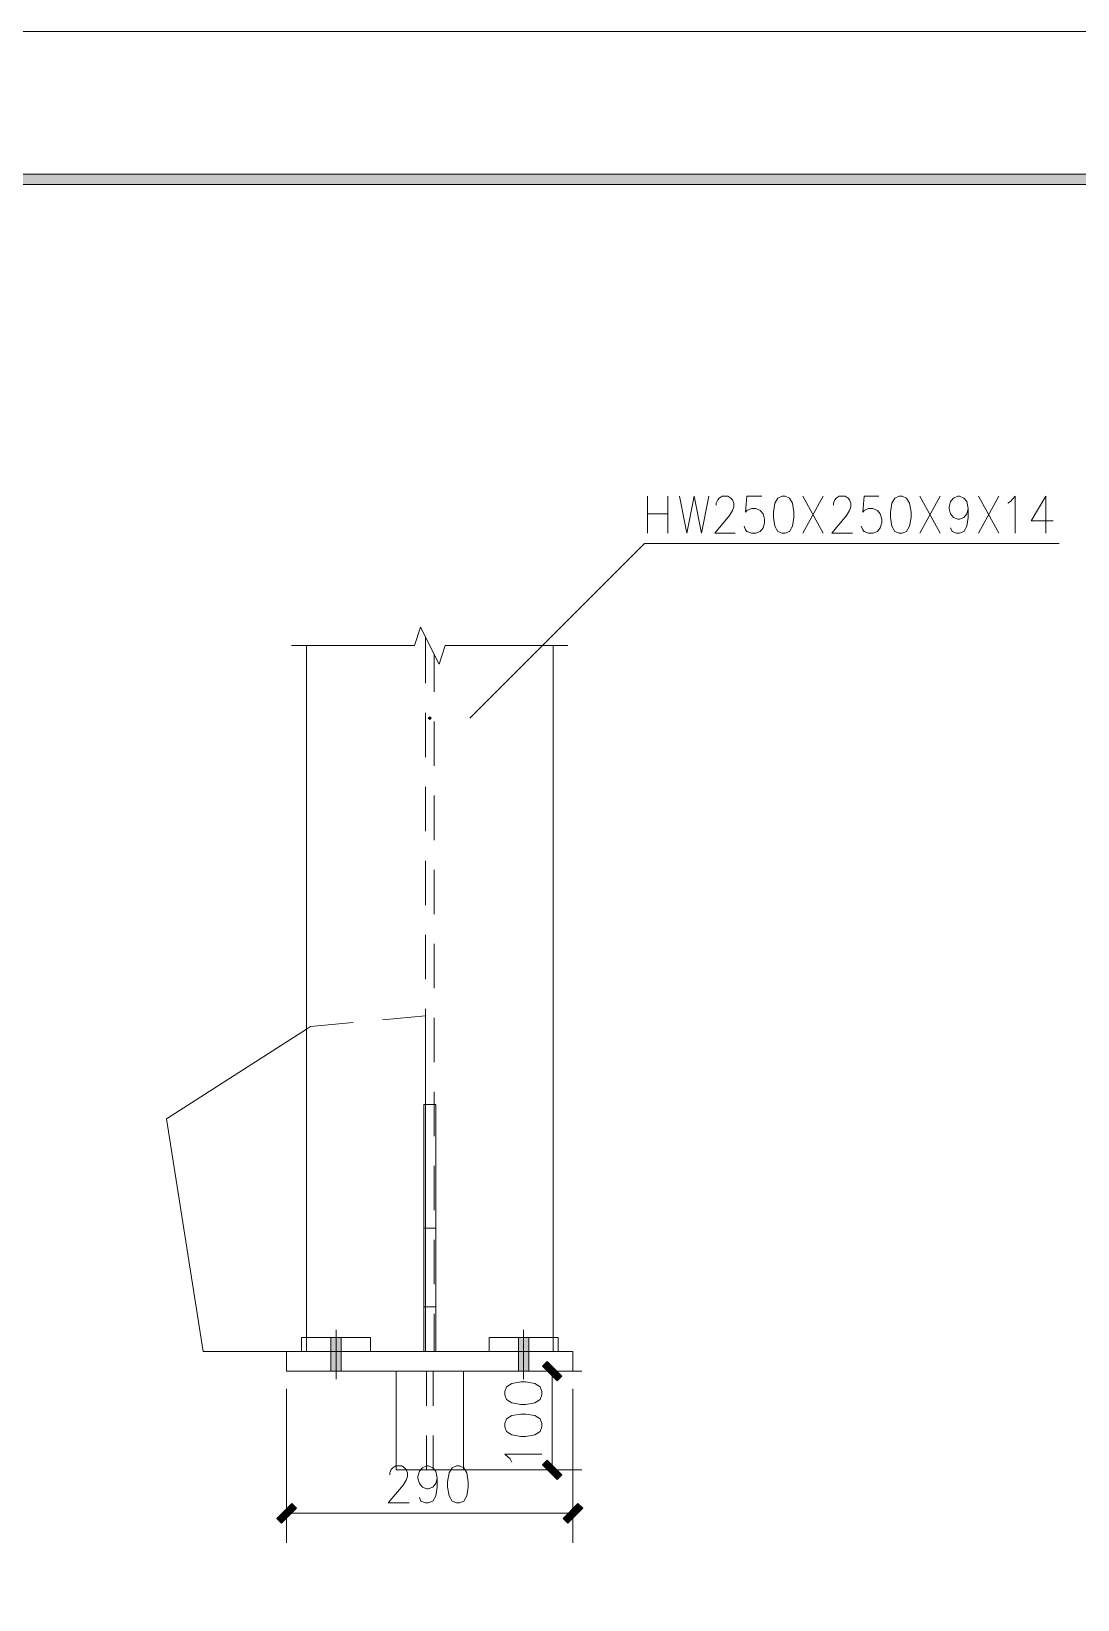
# Model space of a CAD drawing. Header units: millimetres. Extents: x 0 to 586, y 0 to 414.
# Drawn here: x 461.8 to 531.5, y 309.7 to 414.1 of the extents above; entities that cross this region are included whole.
import ezdxf

# ---------------------------------------------------------------- set-up
doc = ezdxf.new("R2010")
doc.units = ezdxf.units.MM

msp = doc.modelspace()

# ---------------------------------------------------------------- hatches: boundary and pattern name
h = msp.add_hatch(color=0)
h.dxf.hatch_style = 2
h.paths.add_polyline_path([(576.117861, 404.569083), (575.429944, 403.877639), (24.994306, 403.877639), (24.302861, 404.569083)])
h = msp.add_hatch(color=0)
h.dxf.hatch_style = 2
h.paths.add_polyline_path([(488.332639, 368.455222), (488.233861, 368.356444), (488.332639, 368.356444)])
h = msp.add_hatch(color=0)
h.dxf.hatch_style = 2
h.paths.add_polyline_path([(488.233861, 368.356444), (488.332639, 368.257667), (488.332639, 368.356444)])
h = msp.add_hatch(color=0)
h.dxf.hatch_style = 2
h.paths.add_polyline_path([(488.431417, 368.356444), (488.332639, 368.455222), (488.332639, 368.356444)])
h = msp.add_hatch(color=0)
h.dxf.hatch_style = 2
h.paths.add_polyline_path([(488.332639, 368.257667), (488.431417, 368.356444), (488.332639, 368.356444)])
h = msp.add_hatch(color=0)
h.dxf.hatch_style = 2
h.paths.add_polyline_path([(481.74275, 327.113194), (482.434194, 327.113194), (482.434194, 324.876583), (481.74275, 324.876583)])
h = msp.add_hatch(color=0)
h.dxf.hatch_style = 2
h.paths.add_polyline_path([(481.74275, 327.113194), (482.434194, 327.113194), (482.434194, 324.876583), (481.74275, 324.876583)])
h = msp.add_hatch(color=0)
h.dxf.hatch_style = 2
h.paths.add_polyline_path([(481.74275, 327.113194), (482.434194, 327.113194), (482.434194, 324.876583), (481.74275, 324.876583)])
h = msp.add_hatch(color=0)
h.dxf.hatch_style = 2
h.paths.add_polyline_path([(494.231083, 327.113194), (494.922528, 327.113194), (494.922528, 324.876583), (494.231083, 324.876583)])
h = msp.add_hatch(color=0)
h.dxf.hatch_style = 2
h.paths.add_polyline_path([(494.231083, 327.113194), (494.922528, 327.113194), (494.922528, 324.876583), (494.231083, 324.876583)])
h = msp.add_hatch(color=0)
h.dxf.hatch_style = 2
h.paths.add_polyline_path([(494.231083, 327.113194), (494.922528, 327.113194), (494.922528, 324.876583), (494.231083, 324.876583)])
h = msp.add_hatch(color=0)
h.dxf.hatch_style = 2
h.paths.add_polyline_path([(495.832694, 325.21525), (496.146667, 325.529222), (497.130917, 324.541444), (496.816944, 324.227472)])
h = msp.add_hatch(color=0)
h.dxf.hatch_style = 2
h.paths.add_polyline_path([(495.832694, 318.643), (496.146667, 318.956972), (497.130917, 317.969194), (496.816944, 317.655222)])
h = msp.add_hatch(color=0)
h.dxf.hatch_style = 2
h.paths.add_polyline_path([(478.465444, 314.762444), (478.151472, 315.076417), (479.135722, 316.064194), (479.449694, 315.750222)])
h = msp.add_hatch(color=0)
h.dxf.hatch_style = 2
h.paths.add_polyline_path([(497.526028, 314.762444), (497.212056, 315.076417), (498.199833, 316.064194), (498.513806, 315.750222)])

# ---------------------------------------------------------------- linework, layer by layer
at = {"color": 0, "lineweight": 0}
for points in [[(0, 0), (585.632278, 0), (585.632278, 414.0835), (0, 414.0835)], [(576.117861, 404.569083), (575.429944, 403.877639), (24.994306, 403.877639), (24.302861, 404.569083)], [(511.795889, 383.130778), (511.503083, 383.014361), (511.305528, 382.661583), (511.210278, 382.075972), (511.210278, 381.723194), (511.305528, 381.134056), (511.503083, 380.784806), (511.795889, 380.664861), (511.989917, 380.664861), (512.282722, 380.784806), (512.47675, 381.134056), (512.575528, 381.723194), (512.575528, 382.075972), (512.47675, 382.661583), (512.282722, 383.014361), (511.989917, 383.130778)], [(519.595806, 383.130778), (519.303, 383.014361), (519.108972, 382.661583), (519.010194, 382.075972), (519.010194, 381.723194), (519.108972, 381.134056), (519.303, 380.784806), (519.595806, 380.664861), (519.789833, 380.664861), (520.082639, 380.784806), (520.280194, 381.134056), (520.375444, 381.723194), (520.375444, 382.075972), (520.280194, 382.661583), (520.082639, 383.014361), (519.789833, 383.130778)], [(488.332639, 368.455222), (488.233861, 368.356444), (488.332639, 368.356444)], [(488.233861, 368.356444), (488.332639, 368.257667), (488.332639, 368.356444)], [(488.431417, 368.356444), (488.332639, 368.455222), (488.332639, 368.356444)], [(488.332639, 368.257667), (488.431417, 368.356444), (488.332639, 368.356444)], [(481.74275, 327.113194), (482.434194, 327.113194), (482.434194, 324.876583), (481.74275, 324.876583)], [(481.74275, 327.113194), (482.434194, 327.113194), (482.434194, 324.876583), (481.74275, 324.876583)], [(481.74275, 327.113194), (482.434194, 327.113194), (482.434194, 324.876583), (481.74275, 324.876583)], [(494.231083, 327.113194), (494.922528, 327.113194), (494.922528, 324.876583), (494.231083, 324.876583)], [(494.231083, 327.113194), (494.922528, 327.113194), (494.922528, 324.876583), (494.231083, 324.876583)], [(494.231083, 327.113194), (494.922528, 327.113194), (494.922528, 324.876583), (494.231083, 324.876583)], [(495.832694, 325.21525), (496.146667, 325.529222), (497.130917, 324.541444), (496.816944, 324.227472)], [(493.327972, 323.303194), (493.444389, 322.985694), (493.797167, 322.7705), (494.382778, 322.664667), (494.735556, 322.664667), (495.321167, 322.7705), (495.673944, 322.985694), (495.790361, 323.303194), (495.790361, 323.514861), (495.673944, 323.835889), (495.321167, 324.047556), (494.735556, 324.156917), (494.382778, 324.156917), (493.797167, 324.047556), (493.444389, 323.835889), (493.327972, 323.514861)], [(493.327972, 321.172417), (493.444389, 320.854917), (493.797167, 320.639722), (494.382778, 320.533889), (494.735556, 320.533889), (495.321167, 320.639722), (495.673944, 320.854917), (495.790361, 321.172417), (495.790361, 321.387611), (495.673944, 321.705111), (495.321167, 321.920306), (494.735556, 322.026139), (494.382778, 322.026139), (493.797167, 321.920306), (493.444389, 321.705111), (493.327972, 321.387611)], [(490.107111, 318.568917), (489.810778, 318.4525), (489.613222, 318.099722), (489.514444, 317.510583), (489.514444, 317.161333), (489.613222, 316.572194), (489.810778, 316.219417), (490.107111, 316.103), (490.304667, 316.103), (490.601, 316.219417), (490.795028, 316.572194), (490.893806, 317.161333), (490.893806, 317.510583), (490.795028, 318.099722), (490.601, 318.4525), (490.304667, 318.568917)], [(495.832694, 318.643), (496.146667, 318.956972), (497.130917, 317.969194), (496.816944, 317.655222)], [(478.465444, 314.762444), (478.151472, 315.076417), (479.135722, 316.064194), (479.449694, 315.750222)], [(497.526028, 314.762444), (497.212056, 315.076417), (498.199833, 316.064194), (498.513806, 315.750222)]]:
    msp.add_lwpolyline(points, close=True, dxfattribs=at)
for points in [[(502.821222, 380.664861), (502.821222, 383.130778)], [(504.186472, 383.130778), (504.186472, 380.664861)], [(504.966111, 383.130778), (505.456472, 380.664861), (505.943306, 383.130778), (506.430139, 380.664861), (506.916972, 383.130778)], [(507.407333, 382.545167), (507.407333, 382.661583), (507.502583, 382.897944), (507.601361, 383.014361), (507.795389, 383.130778), (508.186972, 383.130778), (508.381, 383.014361), (508.479778, 382.897944), (508.575028, 382.661583), (508.575028, 382.425222), (508.479778, 382.192389), (508.282222, 381.839611), (507.308556, 380.664861), (508.673806, 380.664861)], [(510.430639, 383.130778), (509.453444, 383.130778), (509.354667, 382.075972), (509.453444, 382.192389), (509.74625, 382.308806), (510.039056, 382.308806), (510.331861, 382.192389), (510.525889, 381.956028), (510.624667, 381.606778), (510.624667, 381.370417), (510.525889, 381.017639), (510.331861, 380.784806), (510.039056, 380.664861), (509.74625, 380.664861), (509.453444, 380.784806), (509.354667, 380.901222), (509.259417, 381.134056)], [(513.161139, 380.664861), (514.526389, 383.130778)], [(513.161139, 383.130778), (514.526389, 380.664861)], [(515.20725, 382.545167), (515.20725, 382.661583), (515.306028, 382.897944), (515.401278, 383.014361), (515.598833, 383.130778), (515.986889, 383.130778), (516.184444, 383.014361), (516.279694, 382.897944), (516.378472, 382.661583), (516.378472, 382.425222), (516.279694, 382.192389), (516.085667, 381.839611), (515.112, 380.664861), (516.47725, 380.664861)], [(518.230556, 383.130778), (517.256889, 383.130778), (517.158111, 382.075972), (517.256889, 382.192389), (517.549694, 382.308806), (517.8425, 382.308806), (518.135306, 382.192389), (518.329333, 381.956028), (518.424583, 381.606778), (518.424583, 381.370417), (518.329333, 381.017639), (518.135306, 380.784806), (517.8425, 380.664861), (517.549694, 380.664861), (517.256889, 380.784806), (517.158111, 380.901222), (517.059333, 381.134056)], [(520.961056, 380.664861), (522.326306, 383.130778)], [(520.961056, 383.130778), (522.326306, 380.664861)], [(524.178389, 382.308806), (524.083139, 381.956028), (523.889111, 381.723194), (523.596306, 381.606778), (523.497528, 381.606778), (523.204722, 381.723194), (523.010694, 381.956028), (522.911917, 382.308806), (522.911917, 382.425222), (523.010694, 382.778), (523.204722, 383.014361), (523.497528, 383.130778), (523.596306, 383.130778), (523.889111, 383.014361), (524.083139, 382.778), (524.178389, 382.308806), (524.178389, 381.723194), (524.083139, 381.134056), (523.889111, 380.784806), (523.596306, 380.664861), (523.39875, 380.664861), (523.105944, 380.784806), (523.010694, 381.017639)], [(524.862778, 380.664861), (526.228028, 383.130778)], [(524.862778, 383.130778), (526.228028, 380.664861)], [(526.813639, 382.661583), (527.007667, 382.778), (527.300472, 383.130778), (527.300472, 380.664861)], [(529.350111, 383.130778), (528.372917, 381.486833), (529.836944, 381.486833)], [(529.350111, 383.130778), (529.350111, 380.664861)], [(502.821222, 381.956028), (504.186472, 381.956028)], [(491.006694, 368.356444), (502.623667, 379.976944)], [(502.623667, 379.976944), (530.232056, 379.976944)], [(487.306056, 373.1895), (487.715278, 374.420694)], [(487.715278, 374.420694), (488.946472, 371.954778)], [(479.128667, 373.1895), (487.306056, 373.1895)], [(480.116444, 373.1895), (480.116444, 327.113194)], [(488.036306, 370.691833), (488.036306, 373.778639)], [(488.946472, 371.954778), (489.359222, 373.1895)], [(489.359222, 373.1895), (497.533083, 373.1895)], [(496.548833, 327.113194), (496.548833, 373.1895)], [(488.628972, 372.596833), (488.628972, 370.099167)], [(488.036306, 365.76), (488.036306, 368.719806)], [(488.382028, 368.356444), (488.399667, 368.356444)], [(488.628972, 368.127139), (488.628972, 365.170861)], [(488.036306, 360.831694), (488.036306, 363.787972)], [(488.628972, 363.198833), (488.628972, 360.239028)], [(488.036306, 355.903389), (488.036306, 358.859667)], [(488.628972, 358.267), (488.628972, 355.310722)], [(488.036306, 350.971556), (488.036306, 353.931361)], [(488.628972, 353.338694), (488.628972, 350.378889)], [(488.036306, 346.04325), (488.036306, 348.999528)], [(480.116444, 347.651917), (480.3775, 347.817722)], [(483.224417, 348.085833), (480.3775, 347.817722)], [(488.036306, 348.540917), (485.189389, 348.272806)], [(488.036306, 326.192444), (488.036306, 348.540917)], [(488.628972, 348.410389), (488.628972, 345.450583)], [(470.806639, 341.682917), (480.116444, 347.651917)], [(488.036306, 341.111417), (488.036306, 344.071222)], [(487.937528, 342.624833), (487.937528, 326.192444)], [(487.937528, 342.624833), (488.72775, 342.624833)], [(488.628972, 343.478556), (488.628972, 340.522278)], [(488.72775, 326.192444), (488.72775, 342.624833)], [(473.247861, 326.192444), (470.806639, 341.682917)], [(488.036306, 336.183111), (488.036306, 339.139389)], [(488.628972, 338.55025), (488.628972, 335.590444)], [(487.937528, 334.408639), (488.72775, 334.408639)], [(488.036306, 331.254806), (488.036306, 334.211083)], [(488.628972, 333.618417), (488.628972, 330.662139)], [(487.937528, 329.15225), (488.72775, 329.15225)], [(488.036306, 326.192444), (488.036306, 329.282778)], [(488.628972, 328.690111), (488.628972, 326.192444)], [(479.788361, 327.113194), (484.388583, 327.113194)], [(479.788361, 327.113194), (479.788361, 326.192444)], [(480.116444, 326.192444), (480.116444, 327.113194)], [(482.088472, 327.638833), (482.088472, 324.350944)], [(482.088472, 327.638833), (482.088472, 324.350944)], [(482.088472, 327.638833), (482.088472, 324.350944)], [(484.388583, 327.113194), (484.388583, 326.192444)], [(492.276694, 327.113194), (496.876917, 327.113194)], [(492.276694, 327.113194), (492.276694, 326.192444)], [(494.576806, 327.638833), (494.576806, 324.350944)], [(494.576806, 327.638833), (494.576806, 324.350944)], [(494.576806, 327.638833), (494.576806, 324.350944)], [(496.548833, 326.192444), (496.548833, 327.113194)], [(496.876917, 327.113194), (496.876917, 326.192444)], [(497.861167, 326.192444), (473.247861, 326.192444)], [(478.800583, 326.192444), (478.800583, 324.876583)], [(480.116444, 326.192444), (487.937528, 326.192444)], [(487.937528, 326.192444), (488.72775, 326.192444)], [(488.72775, 326.192444), (496.548833, 326.192444)], [(497.861167, 326.192444), (497.861167, 324.876583)], [(478.800583, 324.876583), (497.861167, 324.876583)], [(486.096028, 324.876583), (486.096028, 318.304333)], [(488.103333, 324.876583), (488.103333, 322.576472)], [(488.558417, 322.576472), (488.558417, 324.876583)], [(489.316889, 324.876583), (498.453833, 324.876583)], [(490.565722, 318.304333), (490.565722, 324.876583)], [(496.481806, 318.304333), (496.481806, 324.876583)], [(478.800583, 323.694778), (478.800583, 313.443056)], [(497.861167, 323.694778), (497.861167, 313.443056)], [(488.103333, 320.604444), (488.103333, 318.304333)], [(488.558417, 318.304333), (488.558417, 320.604444)], [(485.669167, 317.979778), (485.669167, 318.099722), (485.767944, 318.332556), (485.866722, 318.4525), (486.064278, 318.568917), (486.459389, 318.568917), (486.656944, 318.4525), (486.755722, 318.332556), (486.8545, 318.099722), (486.8545, 317.863361), (486.755722, 317.630528), (486.558167, 317.27775), (485.570389, 316.103), (486.94975, 316.103)], [(488.823, 317.746944), (488.72775, 317.394167), (488.530194, 317.161333), (488.233861, 317.041389), (488.135083, 317.041389), (487.83875, 317.161333), (487.641194, 317.394167), (487.542417, 317.746944), (487.542417, 317.863361), (487.641194, 318.216139), (487.83875, 318.4525), (488.135083, 318.568917), (488.233861, 318.568917), (488.530194, 318.4525), (488.72775, 318.216139), (488.823, 317.746944), (488.823, 317.161333), (488.72775, 316.572194), (488.530194, 316.219417), (488.233861, 316.103), (488.036306, 316.103), (487.739972, 316.219417), (487.641194, 316.455778)], [(493.797167, 318.829972), (493.68075, 319.045167), (493.327972, 319.362667), (495.790361, 319.362667)], [(486.096028, 318.304333), (490.565722, 318.304333)], [(489.316889, 318.304333), (498.453833, 318.304333)], [(478.800583, 315.415083), (497.861167, 315.415083)]]:
    msp.add_lwpolyline(points, dxfattribs=at)

doc.saveas('drawing.dxf')
